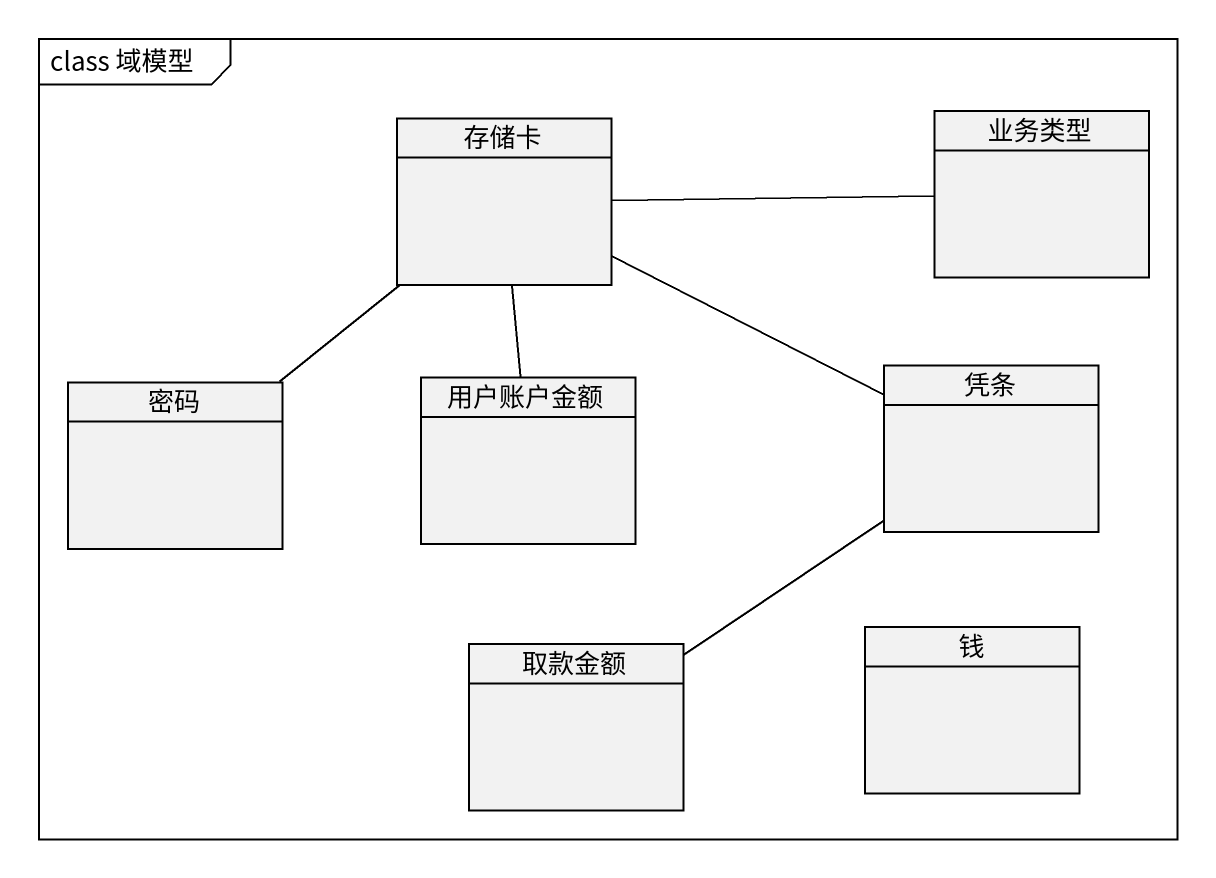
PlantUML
@startuml
mainframe class 域模型
hide circle
hide empty members
class 业务类型
class 存储卡
class 密码
class 用户账户金额
class 凭条
class 取款金额
class 钱
存储卡 -right- 业务类型
存储卡 -- 密码
存储卡 -- 用户账户金额
存储卡 -right- 凭条
凭条 -- 取款金额
@enduml
